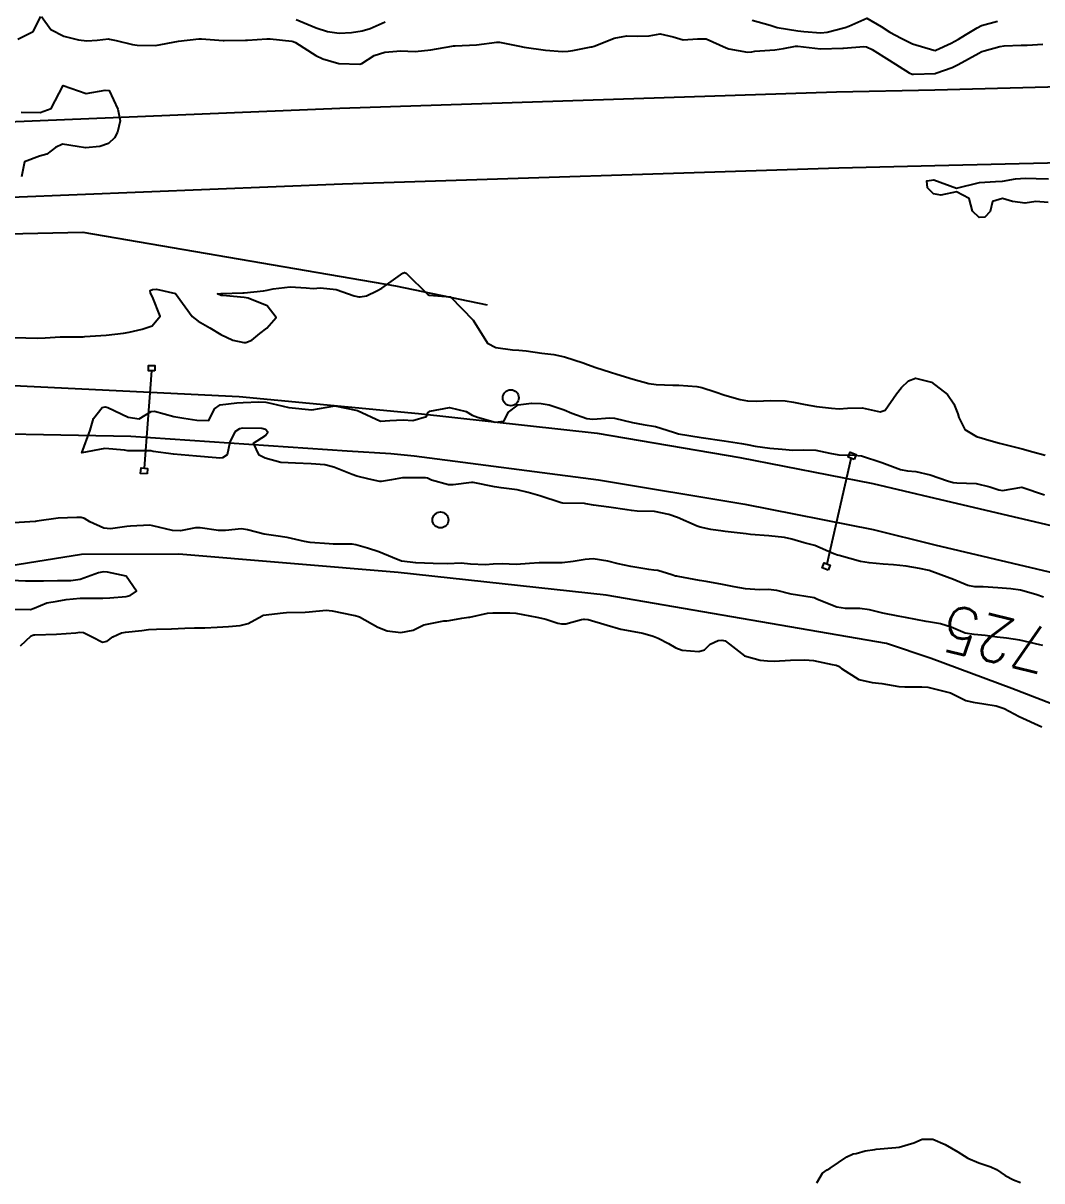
# Model space of a CAD drawing. Header units: metres. Extents: x 307586 to 320046, y 7427249 to 7434250.
# Drawn here: x 313965.4 to 314054.2, y 7432843.4 to 7432944.3 of the extents above; entities that cross this region are included whole.
import ezdxf
from ezdxf.enums import TextEntityAlignment as Align

# ---------------------------------------------------------------- set-up
doc = ezdxf.new("R2010")
doc.units = ezdxf.units.M
doc.header["$MEASUREMENT"] = 0
for name, color, linetype in [('Cotas', 45, 'Continuous'), ('Curvas de Nivel 1m', 11, 'Continuous'), ('Curvas de Nivel 5m', 15, 'Continuous'), ('Divisa', 42, 'FENCELINE2'), ('Linha Férrea', 20, 'Continuous'), ('Portico', 45, 'Continuous'), ('Postes', 20, 'Continuous'), ('Vias Primárias', 230, 'Continuous')]:
    doc.layers.add(name, color=color, linetype=linetype)
doc.styles.add('Style-STANDARD', font='STANDARD.shx')
doc.linetypes.add('FENCELINE2', pattern='A,0.25,-0.1,[132,ltypeshp.shx,S=0.1,R=0,X=-0.1,Y=0],-0.1,1', length=1.45)

msp = doc.modelspace()

# ---------------------------------------------------------------- linework, layer by layer
at = {"layer": 'Curvas de Nivel 1m', "flags": 128}
for points, elevation in [([(313964.93, 7432942.89), (313966.29, 7432943.55), (313966.96, 7432944.87)], 724), ([(313967, 7432944.87), (313967.83, 7432943.73), (313968.96, 7432943.14), (313970.23, 7432942.83), (313970.95, 7432942.74), (313971.86, 7432942.81), (313972.84, 7432942.91), (313972.95, 7432942.9), (313973.51, 7432942.78), (313974.95, 7432942.43), (313975.34, 7432942.37), (313976.95, 7432942.34), (313978.95, 7432942.72), (313980.73, 7432942.93), (313980.96, 7432942.93), (313982.85, 7432942.78), (313982.95, 7432942.78), (313984.8, 7432942.81), (313984.96, 7432942.81), (313986.67, 7432942.92), (313986.96, 7432942.92), (313988.83, 7432942.73), (313988.95, 7432942.7), (313989.16, 7432942.6), (313990.94, 7432941.47), (313991.54, 7432941.17), (313992.94, 7432940.77), (313994.76, 7432940.7), (313994.94, 7432940.78), (313996.01, 7432941.46), (313996.95, 7432941.77), (313998.34, 7432941.88), (313998.95, 7432941.85), (313999.59, 7432941.83), (314000.95, 7432941.97), (314002.78, 7432942.27), (314002.95, 7432942.3), (314003.07, 7432942.31), (314004.95, 7432942.41), (314006.71, 7432942.64), (314006.96, 7432942.63), (314008.25, 7432942.37), (314008.83, 7432942.24), (314008.95, 7432942.22), (314009.11, 7432942.2), (314010.95, 7432941.92), (314012.45, 7432941.82), (314012.95, 7432941.84), (314013.34, 7432941.91), (314014.95, 7432942.22), (314015.01, 7432942.23), (314015.2, 7432942.29), (314016.45, 7432942.79), (314016.96, 7432942.99), (314018.05, 7432943.17), (314018.97, 7432943.14), (314020.01, 7432943.19), (314020.97, 7432943.35), (314022.08, 7432943.09), (314022.96, 7432942.84), (314024.22, 7432942.92), (314024.96, 7432942.92), (314026.72, 7432942.15), (314026.95, 7432942.04), (314028.59, 7432941.77), (314028.95, 7432941.8), (314029.23, 7432941.84), (314030.95, 7432941.95), (314031.73, 7432942.09), (314032.76, 7432942.27), (314032.96, 7432942.27), (314034.94, 7432942.06), (314036.88, 7432942.11), (314036.95, 7432942.11), (314038.72, 7432942.24), (314038.96, 7432942.21), (314039.44, 7432942), (314040.94, 7432941.05), (314042.68, 7432939.96), (314042.93, 7432939.85), (314043.06, 7432939.83), (314044.93, 7432939.91), (314044.95, 7432939.91), (314045, 7432939.93), (314046.43, 7432940.43), (314046.94, 7432940.67), (314048.75, 7432941.68), (314048.95, 7432941.79), (314049.02, 7432941.81), (314049.22, 7432941.88), (314050.59, 7432942.24), (314050.96, 7432942.3), (314052.45, 7432942.36), (314052.96, 7432942.38), (314054.33, 7432942.45)], 724), ([(313989.21, 7432944.6), (313990.97, 7432943.88), (313991.96, 7432943.57), (313992.97, 7432943.43), (313994.03, 7432943.48), (313994.97, 7432943.63), (313995.66, 7432943.83), (313996.98, 7432944.39)], 723), ([(314028.99, 7432944.54), (314030.56, 7432944.1), (314030.98, 7432943.96), (314031.16, 7432943.92), (314032.98, 7432943.62), (314033.49, 7432943.55), (314034.97, 7432943.45), (314035.52, 7432943.5), (314036.98, 7432943.89), (314037.09, 7432943.92), (314037.41, 7432944.02), (314038.99, 7432944.73), (314040.24, 7432943.99), (314040.98, 7432943.51), (314041.97, 7432942.97), (314042.96, 7432942.5), (314044.84, 7432941.93), (314044.93, 7432941.91), (314044.95, 7432941.91), (314045, 7432941.93), (314046.33, 7432942.55), (314046.97, 7432942.9), (314047.59, 7432943.28), (314048.6, 7432943.89), (314048.98, 7432944.07), (314050.38, 7432944.47)], 723), ([(314054.39, 7432894.26), (314053.73, 7432894.47), (314052.39, 7432894.85), (314051.53, 7432894.98), (314050.4, 7432895.07), (314049.12, 7432895.14), (314048.4, 7432895.16), (314047.78, 7432895.27), (314046.4, 7432895.84), (314046.23, 7432895.91), (314044.41, 7432896.56), (314043.59, 7432896.76), (314042.42, 7432896.95), (314041.32, 7432897.07), (314040.42, 7432897.12), (314039.19, 7432897.23), (314038.42, 7432897.37), (314036.58, 7432897.88), (314036.43, 7432897.92), (314036.1, 7432898.03), (314034.44, 7432898.74), (314033.51, 7432898.99), (314032.45, 7432899.3), (314031.81, 7432899.45), (314030.45, 7432899.6), (314028.84, 7432899.72), (314028.45, 7432899.76), (314026.63, 7432899.97), (314026.45, 7432899.99), (314025.37, 7432900.16), (314024.45, 7432900.35), (314024.18, 7432900.44), (314022.46, 7432901.2), (314021.73, 7432901.46), (314020.47, 7432901.71), (314018.95, 7432901.75), (314018.47, 7432901.79), (314018.07, 7432901.85), (314016.47, 7432902.1), (314015.14, 7432902.28), (314014.47, 7432902.38), (314014.37, 7432902.4), (314012.47, 7432902.43), (314012.33, 7432902.46), (314010.48, 7432903.08), (314009.46, 7432903.38), (314008.49, 7432903.59), (314007.1, 7432903.77), (314006.5, 7432903.86), (314004.66, 7432904.25), (314004.5, 7432904.25), (314002.9, 7432904.03), (314002.5, 7432904.04), (314001.02, 7432904.45), (314000.67, 7432904.63), (314000.5, 7432904.66), (314000.32, 7432904.65), (313998.5, 7432904.66), (313997.53, 7432904.49), (313996.67, 7432904.33), (313996.5, 7432904.34), (313995.58, 7432904.52), (313994.51, 7432904.79), (313994.09, 7432904.95), (313992.51, 7432905.59), (313991.73, 7432905.77), (313990.52, 7432905.88), (313989.17, 7432905.94), (313988.52, 7432905.95), (313987.89, 7432905.98), (313986.52, 7432906.36), (313985.99, 7432906.64), (313985.51, 7432907.66), (313986.54, 7432908.33), (313986.74, 7432908.63), (313986.55, 7432908.86), (313986.23, 7432908.95), (313984.55, 7432908.98), (313984.27, 7432908.93), (313983.87, 7432908.66), (313983.44, 7432907.76), (313983.21, 7432906.66), (313982.8, 7432906.39), (313982.52, 7432906.37), (313982.24, 7432906.39), (313980.52, 7432906.53), (313978.52, 7432906.72), (313976.74, 7432906.96), (313976.53, 7432907), (313976.27, 7432907.01), (313974.53, 7432907.01), (313974.25, 7432907.05), (313972.53, 7432907.2), (313970.52, 7432906.82), (313971.25, 7432908.81), (313971.55, 7432909.81), (313972.3, 7432910.79), (313972.57, 7432910.85), (313972.79, 7432910.79), (313974.56, 7432909.94), (313975.53, 7432909.78), (313976.57, 7432910.43), (313976.85, 7432910.46), (313978.56, 7432910.01), (313979.43, 7432909.84), (313980.56, 7432909.67), (313981.59, 7432909.66), (313982.1, 7432910.68), (313982.58, 7432911.01), (313984.05, 7432911.19), (313984.58, 7432911.22), (313985.95, 7432911.27), (313986.58, 7432911.24), (313987.09, 7432911.14), (313988.57, 7432910.77), (313990.57, 7432910.58), (313992.58, 7432910.92), (313994.57, 7432910.53), (313996.56, 7432909.59), (313997.39, 7432909.66), (313998.56, 7432909.72), (313999.4, 7432909.64), (314000.57, 7432910.01), (314000.7, 7432910.32), (314000.88, 7432910.46), (314002.58, 7432910.77), (314004.03, 7432910.42), (314004.57, 7432910.12), (314005.04, 7432909.93), (314006.56, 7432909.5), (314007.34, 7432909.59), (314007.74, 7432910.37), (314008.58, 7432911.01), (314009.75, 7432911.17), (314010.58, 7432911.14), (314011.27, 7432911.02), (314012.58, 7432910.59), (314013.25, 7432910.3), (314014.57, 7432909.81), (314015.08, 7432909.77), (314016.57, 7432909.88), (314016.99, 7432909.84), (314018.56, 7432909.47), (314019.48, 7432909.31), (314020.56, 7432909.13), (314022.13, 7432908.62), (314022.55, 7432908.49), (314024.54, 7432908.17), (314026.54, 7432907.87), (314028.04, 7432907.63), (314028.54, 7432907.55), (314029.25, 7432907.4), (314030.53, 7432907.24), (314031.61, 7432907.16), (314032.53, 7432907.06), (314033.49, 7432907.1), (314034.53, 7432907.07), (314035.76, 7432906.81), (314036.53, 7432906.67), (314037.91, 7432906.64), (314038.53, 7432906.56), (314040.29, 7432905.98), (314040.52, 7432905.89), (314041.93, 7432905.38), (314042.52, 7432905.25), (314043.27, 7432905.19), (314044.51, 7432904.92), (314046.03, 7432904.39), (314046.51, 7432904.25), (314046.83, 7432904.22), (314048.51, 7432904.16), (314049.71, 7432903.87), (314050.5, 7432903.59), (314050.82, 7432903.54), (314052.5, 7432903.83), (314054.49, 7432903.16)], 726), ([(313964.36, 7432893.19), (313966.05, 7432893.18), (313966.36, 7432893.28), (313967.48, 7432893.74), (313968.37, 7432893.89), (313969.17, 7432894.03), (313970.37, 7432894.17), (313971.01, 7432894.17), (313972.37, 7432894.17), (313972.96, 7432894.19), (313974.38, 7432894.32), (313974.75, 7432894.4), (313975.29, 7432894.76), (313974.4, 7432896.09), (313972.76, 7432896.43), (313972.4, 7432896.45), (313971.97, 7432896.37), (313970.39, 7432895.78), (313969.56, 7432895.66), (313968.39, 7432895.67), (313967.17, 7432895.64), (313966.39, 7432895.63), (313965.62, 7432895.65), (313964.39, 7432895.69)], 724), ([(314034.63, 7432843.18), (314035.12, 7432844.04), (314035.51, 7432844.31), (314035.79, 7432844.47), (314037.25, 7432845.46), (314037.8, 7432845.72), (314038.05, 7432845.75), (314038.84, 7432845.99), (314039.67, 7432846.11), (314039.8, 7432846.12), (314041.5, 7432846.26), (314041.81, 7432846.31), (314043.07, 7432846.68), (314043.82, 7432847), (314044.73, 7432847.01), (314045.81, 7432846.54), (314046.92, 7432845.89), (314047.46, 7432845.54), (314047.8, 7432845.33), (314048.74, 7432844.93), (314049.79, 7432844.58), (314050.29, 7432844.36), (314051.04, 7432843.84), (314051.78, 7432843.45), (314052.37, 7432843.23)], 726)]:
    msp.add_lwpolyline(points, dxfattribs=dict(at, elevation=elevation))
at = {"layer": 'Curvas de Nivel 5m', "elevation": 725, "flags": 128}
for points in [[(313965.23, 7432936.54), (313966.88, 7432936.51), (313967.86, 7432936.86), (313968.9, 7432938.84), (313968.9, 7432938.84), (313970.9, 7432938.17), (313972.57, 7432938.46), (313972.9, 7432938.42), (313973.67, 7432936.78), (313973.87, 7432935.78), (313973.63, 7432934.78), (313973.36, 7432934.28), (313972.85, 7432933.79), (313972.1, 7432933.55), (313970.84, 7432933.42), (313970.13, 7432933.55), (313968.85, 7432933.75), (313968.24, 7432933.45), (313967.48, 7432932.86), (313966.83, 7432932.68), (313965.52, 7432932.19), (313965.26, 7432930.89)], [(314054.8, 7432928.64), (314053.71, 7432928.73), (314052.8, 7432928.6), (314051.7, 7432928.75), (314050.8, 7432929), (314049.94, 7432928.73), (314049.73, 7432927.87), (314049.28, 7432927.38), (314048.78, 7432927.34), (314048.21, 7432927.89), (314047.9, 7432928.99), (314046.81, 7432929.59), (314045.45, 7432929.28), (314044.81, 7432929.4), (314044.27, 7432929.94), (314044.21, 7432930.54), (314044.82, 7432930.63), (314046.81, 7432929.91), (314048.82, 7432930.41), (314050.2, 7432930.48), (314050.82, 7432930.51), (314051.96, 7432930.71), (314052.82, 7432930.78), (314053.74, 7432930.75), (314054.82, 7432930.71)], [(313964.64, 7432916.89), (313966.64, 7432916.82), (313967.33, 7432916.86), (313968.64, 7432916.93), (313970.52, 7432916.95), (313970.64, 7432916.95), (313970.8, 7432916.98), (313972.65, 7432917.1), (313974.17, 7432917.25), (313974.65, 7432917.34), (313975.8, 7432917.61), (313976.65, 7432917.91), (313977.36, 7432918.74), (313976.69, 7432920.43), (313976.5, 7432920.75), (313976.48, 7432920.97), (313976.7, 7432921.07), (313977.04, 7432921.09), (313978.69, 7432920.72), (313980.15, 7432918.71), (313980.66, 7432918.3), (313981.7, 7432917.73), (313982.65, 7432917.15), (313983.68, 7432916.66), (313984.64, 7432916.46), (313984.83, 7432916.46), (313985.35, 7432916.64), (313986.05, 7432917.23), (313986.65, 7432917.69), (313987.46, 7432918.62), (313986.68, 7432919.64), (313985.03, 7432920.31), (313984.69, 7432920.38), (313982.82, 7432920.54), (313982.69, 7432920.55), (313982.36, 7432920.68), (313982.69, 7432920.73), (313984.56, 7432920.79), (313984.69, 7432920.79), (313986.37, 7432920.96), (313986.7, 7432921.02), (313987.21, 7432921.13), (313988.7, 7432921.29), (313990.08, 7432921.2), (313990.7, 7432921.17), (313991.33, 7432921.2), (313992.7, 7432921.06), (313994.28, 7432920.53), (313994.69, 7432920.42), (313994.8, 7432920.42), (313995.34, 7432920.52), (313996.26, 7432920.95), (313996.7, 7432921.19), (313998.51, 7432922.48), (313998.65, 7432922.54), (313998.71, 7432922.53), (313998.82, 7432922.48), (314000.69, 7432920.64), (314000.82, 7432920.58), (314002.69, 7432920.43), (314004.66, 7432918.41), (314005.9, 7432916.4), (314006.64, 7432916.02), (314008.07, 7432915.8), (314008.64, 7432915.78), (314009.27, 7432915.72), (314010.63, 7432915.52), (314011.7, 7432915.39), (314012.63, 7432915.2), (314014.25, 7432914.67), (314014.63, 7432914.54), (314015.36, 7432914.28), (314016.62, 7432913.87), (314017.18, 7432913.7), (314018.61, 7432913.24), (314019.96, 7432912.87), (314020.6, 7432912.78), (314022.06, 7432912.74), (314022.6, 7432912.73), (314024.16, 7432912.62), (314024.6, 7432912.52), (314025.75, 7432912.16), (314026.59, 7432911.86), (314027.93, 7432911.47), (314028.59, 7432911.36), (314029.37, 7432911.33), (314030.59, 7432911.4), (314031.87, 7432911.37), (314032.58, 7432911.26), (314033.6, 7432911.04), (314034.58, 7432910.86), (314035.9, 7432910.72), (314036.58, 7432910.68), (314037.29, 7432910.73), (314038.58, 7432910.75), (314040.15, 7432910.41), (314040.58, 7432910.54), (314041.56, 7432911.97), (314042.02, 7432912.54), (314042.61, 7432913.12), (314043.22, 7432913.34), (314044.61, 7432912.99), (314046.02, 7432911.92), (314046.58, 7432911.09), (314046.91, 7432910.24), (314047, 7432909.9), (314047.53, 7432908.86), (314048.56, 7432908.25), (314049.84, 7432907.87), (314050.55, 7432907.68), (314050.79, 7432907.62), (314052.54, 7432907.17), (314053.45, 7432906.91), (314054.54, 7432906.62)], [(314054.33, 7432890.02), (314054.07, 7432890.08), (314052.34, 7432890.5), (314051.16, 7432890.66), (314050.34, 7432890.76), (314049.31, 7432890.9), (314048.34, 7432890.98), (314047.57, 7432891.12), (314046.35, 7432891.62), (314045.4, 7432891.92), (314044.36, 7432892.1), (314044.16, 7432892.13), (314042.36, 7432892.48), (314041.73, 7432892.59), (314040.37, 7432892.86), (314039.23, 7432893.13), (314038.37, 7432893.25), (314037.13, 7432893.26), (314036.37, 7432893.38), (314034.67, 7432894.05), (314034.38, 7432894.18), (314034.21, 7432894.23), (314032.39, 7432894.52), (314031.13, 7432894.83), (314030.39, 7432894.91), (314029.61, 7432894.89), (314028.39, 7432894.96), (314027.4, 7432895.14), (314026.39, 7432895.35), (314024.96, 7432895.6), (314024.4, 7432895.7), (314022.54, 7432896.05), (314022.4, 7432896.07), (314022.3, 7432896.09), (314021.97, 7432896.2), (314020.75, 7432896.56), (314020.41, 7432896.6), (314019.98, 7432896.65), (314018.41, 7432896.91), (314017.31, 7432897.16), (314016.41, 7432897.39), (314015.12, 7432897.58), (314014.42, 7432897.54), (314013.36, 7432897.35), (314012.41, 7432897.24), (314011.32, 7432897.23), (314010.41, 7432897.25), (314009.57, 7432897.19), (314008.41, 7432897.1), (314007.17, 7432897.14), (314006.41, 7432897.12), (314005.74, 7432897.06), (314004.41, 7432897.13), (314003.62, 7432897.2), (314002.41, 7432897.16), (314001.15, 7432897.19), (314000.41, 7432897.22), (313999.65, 7432897.23), (313998.41, 7432897.39), (313997.62, 7432897.7), (313996.42, 7432898.21), (313995.43, 7432898.52), (313994.43, 7432898.81), (313994.1, 7432898.86), (313992.43, 7432898.88), (313992.09, 7432898.89), (313990.43, 7432899), (313989.93, 7432899.09), (313988.44, 7432899.45), (313987.45, 7432899.6), (313986.44, 7432899.74), (313984.96, 7432900.13), (313984.45, 7432900.2), (313983.04, 7432900.07), (313982.44, 7432900.07), (313980.84, 7432900.3), (313980.45, 7432900.29), (313979.13, 7432900.02), (313978.44, 7432900.05), (313976.72, 7432900.48), (313976.45, 7432900.51), (313974.78, 7432900.43), (313974.45, 7432900.4), (313973.02, 7432900.21), (313972.45, 7432900.27), (313971.21, 7432900.81), (313970.75, 7432901.11), (313970.46, 7432901.19), (313970.08, 7432901.2), (313968.46, 7432901.14), (313966.61, 7432900.87), (313966.48, 7432900.84), (313966.45, 7432900.84), (313964.6, 7432900.74)], [(313965.19, 7432890.01), (313966.1, 7432890.87), (313966.26, 7432890.94), (313966.33, 7432890.95), (313966.43, 7432890.96), (313968.33, 7432891.03), (313970.01, 7432891.15), (313970.34, 7432891.19), (313970.68, 7432891.16), (313971.42, 7432890.8), (313972.33, 7432890.33), (313972.72, 7432890.4), (313973.24, 7432890.78), (313973.97, 7432891.14), (313974.34, 7432891.21), (313975.75, 7432891.35), (313976.34, 7432891.42), (313977.05, 7432891.45), (313978.34, 7432891.49), (313979.5, 7432891.55), (313980.34, 7432891.56), (313981.24, 7432891.58), (313982.34, 7432891.64), (313983.31, 7432891.7), (313984.34, 7432891.79), (313985.03, 7432891.96), (313986.24, 7432892.63), (313986.32, 7432892.66), (313986.35, 7432892.67), (313988.08, 7432892.88), (313988.36, 7432892.9), (313989.99, 7432892.95), (313990.36, 7432892.97), (313991.82, 7432893.1), (313992.36, 7432893.07), (313994.2, 7432892.69), (313994.35, 7432892.66), (313994.75, 7432892.53), (313996.34, 7432891.63), (313997.15, 7432891.31), (313998.34, 7432891.16), (313999.43, 7432891.38), (314000.35, 7432891.84), (314002.09, 7432892.17), (314002.35, 7432892.18), (314002.57, 7432892.21), (314003.65, 7432892.42), (314004.27, 7432892.5), (314004.35, 7432892.51), (314005.91, 7432892.84), (314006.36, 7432892.88), (314007.85, 7432892.88), (314008.36, 7432892.84), (314010.19, 7432892.51), (314010.35, 7432892.48), (314010.98, 7432892.33), (314012.03, 7432891.99), (314012.35, 7432891.91), (314012.74, 7432891.91), (314014.09, 7432892.29), (314014.31, 7432892.34), (314014.35, 7432892.34), (314014.67, 7432892.29), (314016.35, 7432891.81), (314017.54, 7432891.45), (314018.34, 7432891.32), (314019.45, 7432891.12), (314020.34, 7432890.84), (314020.79, 7432890.66), (314021.68, 7432890.2), (314022.33, 7432889.82), (314022.87, 7432889.64), (314024.32, 7432889.52), (314024.83, 7432889.66), (314025.33, 7432890.16), (314026.03, 7432890.46), (314026.34, 7432890.49), (314026.63, 7432890.44), (314027.02, 7432890.14), (314028.32, 7432889.14), (314029.67, 7432888.76), (314030.32, 7432888.7), (314030.91, 7432888.68), (314032.32, 7432888.75), (314033.58, 7432888.79), (314034.32, 7432888.72), (314035.97, 7432888.38), (314036.32, 7432888.32), (314036.52, 7432888.23), (314036.78, 7432888.02), (314038.3, 7432887.06), (314039.46, 7432886.82), (314040.29, 7432886.73), (314041.78, 7432886.47), (314042.29, 7432886.42), (314043.79, 7432886.43), (314044.29, 7432886.39), (314046.28, 7432885.91), (314047.63, 7432885.24), (314048.27, 7432885.09), (314049.18, 7432884.96), (314050.27, 7432884.76), (314050.96, 7432884.54), (314052.26, 7432883.83), (314054.25, 7432882.93)]]:
    msp.add_lwpolyline(points, dxfattribs=at)
at = {"layer": 'Divisa'}
for points in [[(313848.81, 7432912.94), (313876.24, 7432919.12), (313913.53, 7432924.19), (313941.8, 7432925.43), (313970.61, 7432926.07), (313997.89, 7432921.38), (314005.88, 7432919.74)], [(314184.23, 7432825.1), (314147.01, 7432847.1), (314109.15, 7432865.24), (314095.81, 7432871.24), (314069.63, 7432879.85), (314061.24, 7432882.58), (314051.62, 7432886.28), (314044.59, 7432888.89), (314040.71, 7432890.21), (314016.24, 7432894.42), (313998.1, 7432896.4), (313978.98, 7432898.01), (313970.49, 7432897.96), (313959.43, 7432896.19), (313945.97, 7432893.47), (313946.22, 7432891.09), (313944.39, 7432890.9), (313901.18, 7432887.21), (313881.36, 7432883.55), (313854.26, 7432877.33)]]:
    msp.add_lwpolyline(points, dxfattribs=at)
at = {"layer": 'Linha Férrea'}
for points in [[(313865.13, 7432901.86), (313887.01, 7432906.07), (313906.37, 7432909.27), (313923.67, 7432911.2), (313939.04, 7432912.23), (313954.13, 7432912.49), (313964.56, 7432912.69), (313984.24, 7432911.74), (313999.89, 7432910.25), (314015.47, 7432908.55), (314027.92, 7432906.43), (314039.52, 7432904.16), (314044.9, 7432902.89), (314059.5, 7432899.45), (314075.96, 7432894.92), (314089.81, 7432890.39), (314101.25, 7432886.24), (314111.43, 7432882.22), (314130.18, 7432874.29), (314143.75, 7432867.63), (314162.39, 7432857.43), (314176.46, 7432848.64), (314198.23, 7432834.17)], [(313863.84, 7432897.49), (313879.5, 7432900.95), (313894.25, 7432903.44), (313904.97, 7432905.04), (313914.42, 7432906.12), (313934.57, 7432907.95), (313942.91, 7432908.4), (313956.47, 7432908.64), (313974.81, 7432908.28), (313993.67, 7432906.99), (313997.46, 7432906.76), (313999.51, 7432906.57), (314015.59, 7432904.48), (314028.34, 7432902.36), (314039.54, 7432900.16), (314044.9, 7432898.82), (314058.47, 7432895.6), (314071.85, 7432891.93), (314090.98, 7432885.78), (314105.4, 7432880.34), (314119.1, 7432874.74), (314129.68, 7432869.98), (314144.94, 7432862.54), (314157.46, 7432855.73)]]:
    msp.add_lwpolyline(points, dxfattribs=at)
at = {"layer": 'Portico'}
for points in [[(313975.98, 7432905.5), (313976.62, 7432913.97)], [(314035.52, 7432897.15), (314037.62, 7432906.34)]]:
    msp.add_lwpolyline(points, dxfattribs=at)
for points in [[(313976.89, 7432913.97), (313976.34, 7432913.97), (313976.34, 7432914.45), (313976.9, 7432914.45)], [(314037.87, 7432906.24), (314037.36, 7432906.44), (314037.53, 7432906.89), (314038.05, 7432906.69)], [(313976.21, 7432904.99), (313975.65, 7432905.04), (313975.7, 7432905.52), (313976.26, 7432905.47)], [(314035.6, 7432896.6), (314035.08, 7432896.8), (314035.26, 7432897.25), (314035.78, 7432897.05)]]:
    msp.add_lwpolyline(points, close=True, dxfattribs=at)
at = {"layer": 'Postes'}
for centre in [(314007.93, 7432911.63), (314001.8, 7432900.98)]:
    msp.add_circle(centre, 0.694, dxfattribs=at)
at = {"layer": 'Vias Primárias'}
for points in [[(313869.18, 7432927.08), (313882.19, 7432929.3), (313890.42, 7432930.6), (313898.87, 7432931.79), (313905.33, 7432932.45), (313915.95, 7432933.5), (313932.14, 7432934.28), (313944.94, 7432934.93), (313964.07, 7432935.7), (313993.03, 7432936.87), (314036.35, 7432938.29), (314044.9, 7432938.47), (314086.51, 7432939.57), (314137.68, 7432940.73), (314211.17, 7432942.39), (314257.7, 7432943.39, -0.010654), (314270, 7432943.4, -0.01916), (314284.5, 7432942.53, -0.019958), (314295.42, 7432941.02)], [(313869.18, 7432927.08), (313882.19, 7432929.3), (313890.42, 7432930.6), (313898.87, 7432931.79), (313905.33, 7432932.45), (313915.95, 7432933.5), (313932.14, 7432934.28), (313944.94, 7432934.93), (313964.07, 7432935.7), (313993.03, 7432936.87), (314036.35, 7432938.29), (314044.9, 7432938.47), (314086.51, 7432939.57), (314137.68, 7432940.73), (314211.17, 7432942.39), (314257.7, 7432943.39, -0.010654), (314270, 7432943.4, -0.01916), (314284.5, 7432942.53, -0.019958), (314295.42, 7432941.02)], [(313861.31, 7432918.91), (313870.34, 7432920.58), (313883.27, 7432922.79), (313891.39, 7432924.08), (313899.66, 7432925.24), (313905.99, 7432925.88), (313916.44, 7432926.92), (313932.46, 7432927.69), (313945.24, 7432928.33), (313964.33, 7432929.11), (313993.27, 7432930.27), (314036.53, 7432931.69), (314044.9, 7432931.87), (314086.67, 7432932.87), (314137.83, 7432934.03), (314211.32, 7432935.7), (314257.84, 7432936.7, -0.010654), (314269.86, 7432936.7, -0.01916), (314283.85, 7432935.87, -0.019958), (314294.23, 7432934.43)], [(313861.31, 7432918.91), (313870.34, 7432920.58), (313883.27, 7432922.79), (313891.39, 7432924.08), (313899.66, 7432925.24), (313905.99, 7432925.88), (313916.44, 7432926.92), (313932.46, 7432927.69), (313945.24, 7432928.33), (313964.33, 7432929.11), (313993.27, 7432930.27), (314036.53, 7432931.69), (314044.9, 7432931.87), (314086.67, 7432932.87), (314137.83, 7432934.03), (314211.32, 7432935.7), (314257.84, 7432936.7, -0.010654), (314269.86, 7432936.7, -0.01916), (314283.85, 7432935.87, -0.019958), (314294.23, 7432934.43)]]:
    msp.add_lwpolyline(points, format="xyb", dxfattribs=at)

# ---------------------------------------------------------------- texts
at = {"layer": 'Cotas', "style": 'Style-STANDARD'}
msp.add_text('725', height=4, rotation=166.4311, dxfattribs=at).set_placement((314050.21, 7432890.59, 725), align=Align.MIDDLE_CENTER)

doc.saveas('drawing.dxf')
